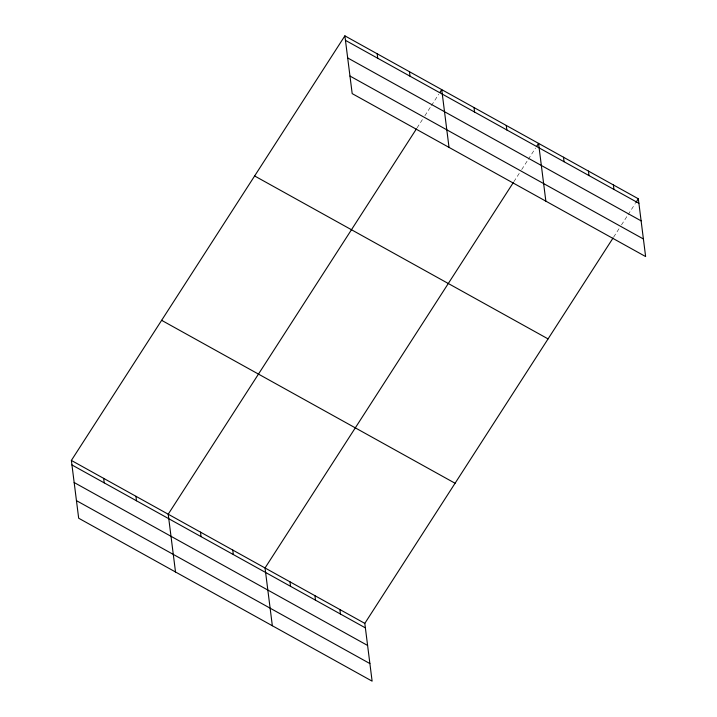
<?xml version="1.0" encoding="UTF-8"?>
<svg xmlns="http://www.w3.org/2000/svg" width="717" height="717" viewBox="0 0 717 717"><rect width="100%" height="100%" fill="white"/><g stroke="black" fill="none" stroke-linecap="round" stroke-linejoin="round"><path stroke-width="0.54" stroke-dasharray="3.58 2.69" d="M417.052 127.913L423.066 118.574M424.876 115.769L430.89 106.43M431.491 105.498L438.714 94.285M513.883 181.679L519.906 172.34M521.707 169.535L527.73 160.196M528.33 159.264L535.545 148.052M613.653 237.076L619.667 227.737M621.478 224.932L627.492 215.593M628.092 214.661L635.316 203.449"/><path stroke-width="1.08" d="M613.053 238.017L364.81 623.378L372.114 681.15L78.673 518.221L71.377 460.439L344.886 35.85L638.327 198.779L645.623 256.561L352.19 93.622L344.886 35.85M416.452 128.854L168.208 514.214L175.513 571.987M439.915 92.421L441.726 89.616L449.021 147.397M513.282 182.62L265.039 567.981L272.343 625.753M536.755 146.187L538.557 143.382L545.852 201.163M635.916 202.517L638.327 198.779M345.46 40.349L638.892 203.287M347.682 57.934L641.115 220.863M349.968 76.047L643.4 238.976M254.634 175.97L548.066 338.899M161.639 320.329L455.071 483.258M71.377 460.439L364.81 623.378M71.942 464.948L365.383 627.877M74.165 482.523L367.597 645.452M76.45 500.636L369.891 663.566M613.385 184.932L613.949 189.431M588.442 171.085L589.007 175.584M563.499 157.229L564.064 161.737M506.283 125.466L506.847 129.965M474 107.541L474.573 112.04M409.443 71.691L410.016 76.199M377.169 53.775L377.734 58.274M339.867 609.522L340.441 614.03M314.924 595.675L315.498 600.174M289.982 581.828L290.555 586.327M232.765 550.056L233.33 554.555M200.491 532.131L201.056 536.639M135.934 496.289L136.499 500.789M103.651 478.364L104.225 482.864"/></g></svg>
